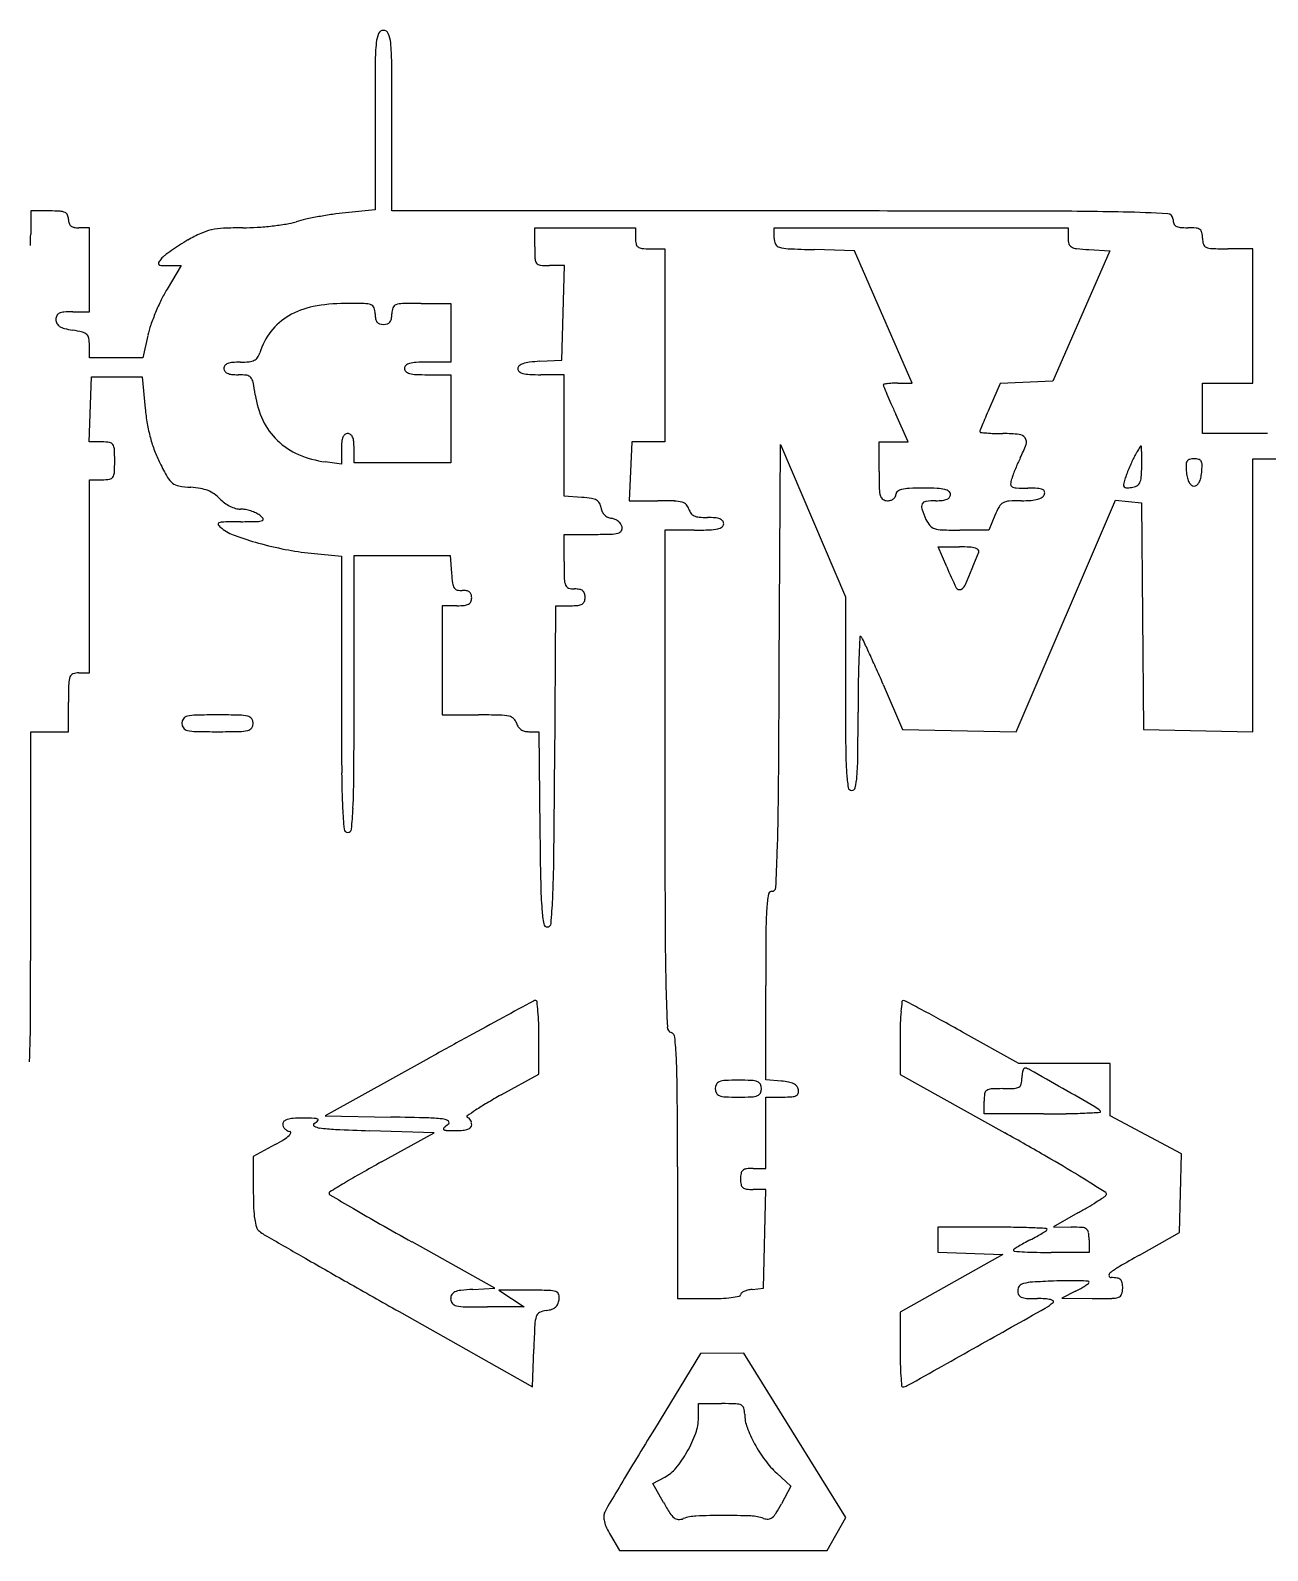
# Model space of a CAD drawing. Header units: millimetres. Extents: x -47.5 to 50.3, y -20.3 to 19.
# Drawn here: x -17.85 to 14.16, y -20.29 to 19.05 of the extents above; entities that cross this region are included whole.
import ezdxf

# ---------------------------------------------------------------- set-up
doc = ezdxf.new("R2010")
doc.units = ezdxf.units.MM

msp = doc.modelspace()

# ---------------------------------------------------------------- linework, layer by layer
for p, q in [((-8.93, 16.726), (-8.93, 14.404)), ((-8.495, 14.376), (-8.495, 16.712)), ((-17.351, 14.376), (-17.84, 14.376)), ((-17.84, 14.376), (-17.84, 13.778)), ((-8.93, 14.404), (-9.697, 14.328)), ((1.61, 14.376), (-8.495, 14.376)), ((-16.319, 13.941), (-16.59, 13.941)), ((-16.319, 11.768), (-16.319, 13.941)), ((-4.801, 13.452), (-4.801, 13.941)), ((-4.801, 13.941), (-2.193, 13.941)), ((-2.193, 13.941), (-2.193, 13.67)), ((1.392, 13.674), (1.392, 13.941)), ((1.392, 13.941), (8.998, 13.941)), ((8.998, 13.941), (8.998, 13.675)), ((-1.813, 13.398), (-1.433, 13.398)), ((-1.433, 13.398), (-1.433, 8.4)), ((3.476, 13.344), (2.434, 13.375)), ((9.536, 13.377), (10.074, 13.344)), ((13.779, 13.398), (13.127, 13.398)), ((13.779, 9.921), (13.779, 13.398)), ((4.963, 9.921), (3.476, 13.344)), ((10.074, 13.344), (8.604, 9.975)), ((-13.944, 12.963), (-14.311, 12.353)), ((-14.275, 12.963), (-13.944, 12.963)), ((-4.033, 12.963), (-4.417, 12.963)), ((-4.095, 10.519), (-4.033, 12.963)), ((-7.735, 11.986), (-6.974, 11.986)), ((-6.974, 11.986), (-6.974, 10.464)), ((-16.753, 11.768), (-16.319, 11.768)), ((-14.81, 11.158), (-14.941, 10.573)), ((-16.319, 10.573), (-16.319, 10.898)), ((-14.941, 10.573), (-16.319, 10.573)), ((-6.974, 10.464), (-7.572, 10.464)), ((-4.665, 10.486), (-4.095, 10.519)), ((-16.328, 8.4), (-16.264, 10.084)), ((-16.264, 10.084), (-14.96, 10.084)), ((-14.96, 10.084), (-14.879, 9.269)), ((-7.572, 10.138), (-6.974, 10.138)), ((-6.974, 10.138), (-6.974, 7.857)), ((-4.04, 10.138), (-4.638, 10.138)), ((-4.04, 7), (-4.04, 10.138)), ((4.59, 9.921), (4.963, 9.921)), ((7.243, 9.91), (6.98, 9.315)), ((8.604, 9.975), (7.243, 9.91)), ((12.475, 8.617), (12.475, 9.921)), ((12.475, 9.921), (13.779, 9.921)), ((4.86, 8.4), (4.539, 9.116)), ((-15.997, 8.4), (-16.328, 8.4)), ((-2.284, 8.4), (-2.356, 6.878)), ((-1.433, 8.4), (-2.284, 8.4)), ((1.527, 2.555), (1.555, 8.337)), ((1.555, 8.337), (3.239, 4.392)), ((4.109, 7.639), (4.109, 8.4)), ((4.109, 8.4), (4.86, 8.4)), ((14.159, 8.617), (12.475, 8.617)), ((-9.799, 7.828), (-10.218, 7.884)), ((-9.799, 8.223), (-9.799, 7.828)), ((-9.473, 7.857), (-9.473, 8.237)), ((13.779, 0.896), (13.779, 7.965)), ((13.779, 7.965), (14.54, 7.965)), ((-6.974, 7.857), (-9.473, 7.857)), ((-16.319, 2.424), (-16.319, 7.422)), ((-16.319, 7.422), (-15.993, 7.422)), ((-3.579, 6.966), (-4.04, 7)), ((-2.356, 6.878), (-1.613, 6.878)), ((7.652, 0.897), (10.228, 6.89)), ((10.228, 6.89), (10.9, 6.824)), ((10.9, 6.824), (10.949, 0.957)), ((7.104, 6.498), (6.945, 6.118)), ((-4.04, 5.303), (-4.04, 6.009)), ((-4.04, 6.009), (-3.272, 6.009)), ((-0.672, 6.118), (-1.433, 6.118)), ((-1.433, 6.118), (-1.433, -0.35)), ((6.945, 6.118), (6.196, 6.118)), ((-10.587, 5.522), (-9.799, 5.444)), ((5.858, 5.167), (5.638, 5.684)), ((5.638, 5.684), (6.189, 5.684)), ((-9.799, 5.444), (-9.799, 1.87)), ((-9.473, 1.881), (-9.473, 5.466)), ((-9.473, 5.466), (-6.987, 5.466)), ((-6.987, 5.466), (-6.953, 5.004)), ((3.239, 4.392), (3.239, 1.887)), ((-6.811, 4.162), (-7.191, 4.162)), ((-7.191, 4.162), (-7.191, 1.337)), ((-4.284, 0.006), (-4.255, 4.162)), ((-4.255, 4.162), (-3.876, 4.162)), ((-16.59, 2.424), (-16.319, 2.424)), ((4.215, 2.124), (4.717, 0.957)), ((-16.862, 0.903), (-16.862, 1.663)), ((-7.191, 1.337), (-6.258, 1.337)), ((-17.84, -3.769), (-17.84, 0.903)), ((-17.84, 0.903), (-16.862, 0.903)), ((-4.953, 0.903), (-4.696, 0.903)), ((-4.696, 0.903), (-4.667, -1.624)), ((4.717, 0.957), (7.652, 0.897)), ((10.949, 0.957), (13.779, 0.896)), ((1.175, -8.103), (1.175, -5.664)), ((-4.692, -7.955), (-4.692, -7.003)), ((4.652, -7.007), (4.652, -7.964)), ((7.723, -7.681), (6.269, -6.868)), ((-7.535, -7.545), (-10.218, -9.039)), ((10.085, -7.681), (7.723, -7.681)), ((10.086, -9.039), (10.085, -7.681)), ((-5.672, -8.497), (-4.692, -7.955)), ((1.582, -8.136), (1.175, -8.103)), ((4.652, -7.964), (7.364, -9.478)), ((1.175, -10.397), (1.175, -8.55)), ((1.175, -8.55), (1.618, -8.55)), ((-10.218, -9.039), (-8.525, -9.069)), ((6.825, -8.985), (6.825, -8.659)), ((8.364, -8.985), (6.825, -8.985)), ((11.936, -10.017), (10.086, -9.039)), ((-7.403, -9.474), (-9.063, -9.42)), ((-11.519, -9.779), (-12.081, -10.085)), ((-8.764, -10.227), (-7.403, -9.474)), ((-12.081, -10.085), (-12.081, -10.989)), ((11.878, -12.058), (11.936, -10.017)), ((-1.107, -10.355), (-1.107, -13.766)), ((0.849, -10.397), (1.175, -10.397)), ((1.182, -10.941), (0.852, -10.941)), ((1.121, -13.494), (1.182, -10.941)), ((9.25, -11.549), (8.618, -11.912)), ((7.042, -11.919), (5.63, -11.919)), ((5.63, -11.919), (5.63, -12.561)), ((8.618, -11.912), (9.08, -11.915)), ((10.845, -12.639), (11.878, -12.058)), ((-5.833, -13.494), (-7.975, -12.299)), ((5.63, -12.561), (7.314, -12.625)), ((9.541, -12.571), (8.564, -12.571)), ((9.541, -12.245), (9.541, -12.571)), ((7.314, -12.625), (4.652, -14.117)), ((-6.404, -13.527), (-5.833, -13.494)), ((-4.929, -13.549), (-5.725, -13.55)), ((-5.725, -13.55), (-5.073, -13.982)), ((-1.107, -13.766), (-0.292, -13.766)), ((0.822, -13.529), (1.121, -13.494)), ((9.188, -13.576), (8.835, -13.752)), ((8.835, -13.752), (9.623, -13.759)), ((-8.311, -14.099), (-4.855, -16.045)), ((-5.073, -13.982), (-6.023, -13.982)), ((4.652, -14.117), (4.652, -15.082)), ((-4.855, -16.045), (-4.824, -15.075)), ((-0.509, -15.187), (-1.704, -17.14)), ((0.612, -15.178), (-0.509, -15.187)), ((3.246, -19.429), (0.612, -15.178)), ((-0.563, -16.849), (-0.563, -16.482)), ((-0.563, -16.482), (0.034, -16.482)), ((-1.744, -18.545), (-1.436, -18.386)), ((1.464, -18.284), (1.829, -18.618)), ((-1.466, -19.044), (-1.744, -18.545)), ((1.829, -18.618), (1.584, -19.075)), ((2.765, -20.285), (3.246, -19.429)), ((-2.842, -19.885), (-2.606, -20.285)), ((-2.606, -20.285), (2.765, -20.285))]:
    msp.add_line(p, q)
for centre, radius, start, end in [((-8.158, 18.661), 0.746, 155.7786, 174.6535), ((-8.713, 18.911), 0.137, 90, 155.7786), ((-8.713, 18.911), 0.137, 24.0543, 90), ((-9.277, 18.659), 0.755, 5.3146, 24.0543), ((-3.054, 18.184), 5.872, 174.6535, 179.673), ((-14.44, 18.179), 5.94, 0.3246, 5.3145), ((252.284, 16.726), 261.214, -180.32703, -179.99999), ((-273.207, 16.712), 264.712, -0.00005, 0.3247), ((-17.351, 9.55), 4.826, 86.7998, 89.9999), ((-17.102, 13.994), 0.375, 66.0375, 86.7998), ((-17.002, 14.221), 0.127, 23.4294, 66.0375), ((-17.145, 14.159), 0.283, 0, 23.4294), ((-10.053, 11.064), 3.171, 102.2313, 106.8817), ((-8.657, 4.623), 9.761, 100.22, 102.2313), ((-8.52, 3.862), 10.534, 98.2335, 100.22), ((-8.978, 7.03), 7.334, 95.6276, 98.2336), ((1.612, -6001.222), 6015.598, 89.9363085, 90.0000214), ((8.183, -89.86), 104.232, 88.768, 89.93636), ((9.612, -23.44), 37.797, 87.0229, 88.7681), ((11.567, 14.159), 0.147, 0, 87.0229), ((-24.001, 13.778), 6.161, 357.2225, 360.0001), ((-16.521, 14.159), 0.341, 540, 557.3343), ((-16.714, 14.098), 0.138, 197.3343, 231.3401), ((-16.686, 14.134), 0.184, 231.3402, 259.7126), ((-16.59, 14.661), 0.72, 259.7127, 270), ((-11.839, 10.257), 3.882, 114.3394, 119.838), ((-12.86, 12.514), 1.405, 102.598, 114.3393), ((-12.754, 12.042), 1.889, 92.8971, 102.5979), ((-12.326, 3.586), 10.355, 90.1447, 92.8971), ((-12.368, 20.048), 6.106, 270.1447, 273.62), ((-12.481, 21.83), 7.892, 273.62, 276.4872), ((-12.397, 21.09), 7.147, 276.4871, 279.3981), ((-11.558, 16.021), 2.01, 279.3981, 286.8817), ((12.032, 14.159), 0.318, 180, 200.0583), ((11.851, 14.093), 0.125, 200.0584, 240.2551), ((11.92, 14.214), 0.264, 240.2551, 264.8411), ((12.095, 16.146), 2.204, 264.8411, 270), ((12.095, 11.447), 2.494, 85.0879, 89.9999), ((12.291, 13.728), 0.205, 54.4624, 85.0879), ((12.337, 13.792), 0.126, 11.6248, 54.4622), ((11.741, 13.67), 0.735, 0.0001, 11.6248), ((-11.193, 9.084), 5.221, 122.4103, 125.1721), ((-10.915, 8.646), 5.74, 119.8381, 122.4103), ((1.807, 13.452), 6.608, 180, 182.7549), ((-1.459, 13.67), 0.735, -179.9999, -168.3752), ((-2.055, 13.547), 0.126, -168.3752, -125.5378), ((-2.009, 13.611), 0.205, -125.5376, -94.9121), ((-1.813, 15.892), 2.494, -94.9121, -90.0001), ((1.736, 13.674), 0.343, 540, 566.7954), ((1.573, 13.591), 0.161, 206.7954, 253.9954), ((1.797, 14.372), 0.973, 253.9954, 267.4627), ((3.841, 60.514), 47.16, 267.4627, 268.2901), ((9.529, 13.675), 0.531, -180, -163.7778), ((9.149, 13.565), 0.136, -163.7779, -119.0539), ((9.258, 13.76), 0.359, -119.0538, -96.1919), ((9.948, 20.121), 6.757, -96.192, -93.4942), ((13.019, 13.67), 0.544, 539.9999, 556.6656), ((12.614, 13.548), 0.121, 196.6656, 247.3802), ((12.731, 13.828), 0.425, 247.3802, 268.317), ((13.127, 27.314), 13.916, 268.317, 270), ((-14.5, 13.02), 0.0371, -211.2709, -132.729), ((-13.838, 12.618), 0.812, 140.3099, 148.729), ((-14.461, 13.063), 0.0951, -132.7289, -92.6827), ((-14.023, 12.771), 0.572, 127.8436, 140.3099), ((-11.533, 9.567), 4.63, 125.172, 127.8437), ((-4.601, 13.144), 0.192, 182.7549, 218.1339), ((-4.648, 13.107), 0.133, 218.1339, 264.6409), ((-14.275, 17.027), 4.063, -92.6827, -90), ((-4.417, 15.565), 2.602, 264.6409, 270), ((-11.236, 10.502), 3.59, 148.945, 153.9656), ((-9.038, 9.428), 6.037, 153.9657, 157.3675), ((-10.123, 9.867), 2.075, 461.2893, 480.1563), ((-9.705, 7.775), 4.208, 450.1735, 461.2893), ((-9.644, -12.223), 24.206, 448.972, 450.1736), ((-9.22, 11.408), 0.571, 431.1296, 448.9721), ((-9.077, 11.829), 0.127, 379.5357, 431.1297), ((-9.4, 11.714), 0.47, 360.0001, 379.5356), ((-8.013, 11.714), 0.482, 520.9986, 540), ((-8.35, 11.83), 0.126, 469.6537, 520.9986), ((-8.21, 11.439), 0.541, 451.2832, 469.6538), ((-7.735, -9.779), 21.764, 450, 451.2832), ((-16.951, 11.565), 0.237, 514.7054, 540), ((-16.976, 11.565), 0.212, 180, 208.236), ((-17.047, 11.611), 0.13, 475.0819, 514.7052), ((-16.988, 11.559), 0.198, 208.2359, 237.873), ((-16.956, 11.415), 0.346, 454.1059, 475.0818), ((-16.753, 8.589), 3.179, 450.0001, 454.1059), ((-12.443, 10.629), 2.425, 160.7996, 167.3856), ((-9.254, 9.518), 5.802, 157.3676, 160.7996), ((-10.363, 10.281), 1.596, 480.1563, 502.1433), ((-8.21, 11.714), 0.72, -180, -169.7127), ((-8.738, 11.618), 0.184, -169.7126, -141.3402), ((-8.773, 11.59), 0.138, -141.3401, -107.3343), ((-8.713, 11.783), 0.341, -107.3344, -72.6657), ((-8.652, 11.59), 0.138, -72.6657, -38.6599), ((-8.688, 11.618), 0.184, -38.6598, -10.2874), ((-9.215, 11.714), 0.72, -10.2873, 0), ((-16.855, 11.77), 0.448, 237.8731, 255.767), ((-16.373, 13.672), 2.41, 255.7671, 260.915), ((-17.279, 8.004), 3.329, 76.4913, 80.9149), ((-16.562, 10.99), 0.258, 47.7934, 76.4914), ((-16.503, 11.055), 0.171, 9.5707, 47.7935), ((-17.435, 10.898), 1.116, 0, 9.5707), ((-10.25, 10.193), 1.74, 502.1433, 522.7514), ((-12.357, 10.847), 0.467, -34.1426, -17.2486), ((-12.725, 10.301), 0.116, 500.3104, 540), ((-12.721, 10.301), 0.121, 180, 216.6965), ((-12.687, 10.326), 0.163, 216.6964, 246.1095), ((-12.681, 10.265), 0.173, 470.8782, 500.3105), ((-12.576, 9.989), 0.469, 454.7809, 470.8781), ((-12.414, 8.053), 2.411, 450, 454.7809), ((-12.414, 12.93), 2.466, -90, -84.7508), ((-12.224, 10.859), 0.386, -84.7508, -64.0879), ((-12.15, 10.707), 0.217, -64.0878, -34.1427), ((-8.064, 10.301), 0.105, -227.7556, -132.2445), ((-7.983, 10.212), 0.226, 105.255, 132.2445), ((-7.831, 9.656), 0.802, 92.7775, 105.2551), ((-7.572, 4.303), 6.161, 89.9999, 92.7775), ((-5.139, 10.296), 0.0971, 490.2593, 540), ((-5.14, 10.296), 0.096, 180, 230.4913), ((-5.011, 10.146), 0.294, 468.435, 490.2592), ((-4.834, 9.614), 0.854, 456.7019, 468.435), ((-4.405, 5.958), 4.536, 453.295, 456.702), ((-12.6, 10.523), 0.378, 246.1095, 263.8055), ((-12.474, 11.689), 1.55, 263.8053, 270), ((-12.474, 8.42), 1.719, 82.5043, 90), ((-12.271, 9.961), 0.165, 40.6001, 82.5043), ((-12.35, 9.893), 0.268, 11.1856, 40.6), ((-18.259, 8.724), 6.292, 8.2036, 11.1856), ((-7.983, 10.391), 0.226, -132.2445, -105.255), ((-7.831, 10.947), 0.802, -105.2551, -92.7775), ((-7.572, 16.3), 6.161, -92.7775, -89.9999), ((-5.042, 10.414), 0.25, 230.4913, 255.2528), ((-4.888, 10.997), 0.852, 255.2529, 267.1402), ((-4.638, 16.009), 5.87, 267.1402, 270), ((4.235, 9.877), 0.0178, 459.6883, 540), ((4.301, 9.877), 0.0838, 180, 202.6633), ((53.137, 30.269), 53.006, 202.6633, 202.9087), ((4.547, 8.047), 1.874, 456.7614, 459.6883), ((4.52, 8.276), 1.643, 452.5503, 456.7613), ((4.59, 6.709), 3.212, 450, 452.5502), ((-9.723, 9.955), 2.332, 188.2036, 205.2538), ((22.491, 17.318), 19.735, 202.9088, 203.671), ((-9.571, 9.798), 5.334, -174.3103, -170.0335), ((36.746, 23.567), 35.3, 203.6711, 204.1643), ((18.269, 4.207), 12.39, 156.8231, 157.8436), ((26.457, 0.701), 21.297, 156.1428, 156.823), ((-10.673, 9.604), 4.216, -170.0336, -164.9315), ((-10.23, 9.716), 1.771, 205.2539, 226.2063), ((6.815, 8.668), 0.0982, 158.2809, 179.9999), ((6.737, 8.668), 0.0206, -180, -96.4912), ((29.649, -0.427), 24.677, 157.8436, 158.2809), ((-15.997, 6.965), 1.435, 82.0127, 89.9999), ((-15.815, 8.263), 0.124, 34.0592, 82.0126), ((-15.897, 8.207), 0.223, 2.7794, 34.0592), ((-11.086, 9.493), 3.788, -164.9315, -159.5435), ((-10.184, 9.763), 1.837, 226.2063, 246.7219), ((-7.89, 8.223), 1.91, 174.5192, 180), ((-9.376, 8.365), 0.417, 157.5577, 174.5192), ((-9.607, 8.461), 0.167, 128.043, 157.5577), ((-9.636, 8.498), 0.119, 89.9999, 128.0431), ((-9.636, 8.497), 0.12, 52.6802, 90), ((-9.663, 8.462), 0.164, 23.1986, 52.6802), ((-9.875, 8.371), 0.395, 5.8453, 23.1986), ((-11.185, 8.237), 1.711, 0, 5.8454), ((7.378, 14.301), 5.69, -96.4911, -94.8997), ((7.201, 12.241), 3.622, -94.8997, -91.8425), ((7.314, 15.743), 7.126, -91.8426, -90), ((7.314, 4.489), 4.128, 444.2086, 450), ((7.708, 8.377), 0.221, 395.4333, 444.2086), ((5.133, 9.324), 2.949, 333.0434, 340.389), ((7.736, 8.397), 0.186, 340.3889, 395.4334), ((13.796, 6.368), 3.5, 506.8538, 508.37), ((10.883, 8.27), 0.0211, 450, 506.8539), ((10.883, 8.279), 0.0127, 363.2358, 450), ((1.535, 7.75), 9.375, 362.3814, 363.2358), ((-22.003, 7.911), 6.337, -0.0001, 2.7793), ((-21.969, 7.911), 6.303, -2.7849, 0), ((-11.648, 9.284), 3.188, -159.5435, -153.412), ((-9.868, 10.5), 2.639, 246.7219, 262.3606), ((10.696, 6.495), 3.291, 153.0435, 155.5587), ((13.652, 6.49), 3.314, 513.0364, 515.5864), ((14.324, 6.148), 4.067, 511.211, 513.0364), ((12.733, 7.022), 2.252, 508.37, 511.211), ((6.608, 7.961), 4.298, 360.1597, 362.3814), ((2.399, 7.949), 8.507, 358.8269, 360.1598), ((12.245, 7.806), 0.194, 510.8404, 540.5098), ((12.165, 7.851), 0.102, 464.9626, 510.8404), ((12.258, 7.502), 0.463, 435.0373, 464.9627), ((12.351, 7.851), 0.102, 389.1596, 435.0374), ((12.271, 7.806), 0.194, 359.4902, 389.1596), ((-15.815, 7.558), 0.124, -81.7097, -33.6901), ((-15.901, 7.616), 0.227, -33.6901, -2.7849), ((-6.958, 11.631), 8.432, -153.412, -150.5388), ((-13.86, 7.732), 0.505, -150.5389, -128.1808), ((21.177, 7.639), 17.068, 180, 181.5087), ((9.316, 6.901), 1.86, 159.1253, 162.8563), ((12.22, 5.793), 4.969, 157.3334, 159.1253), ((12.473, 5.688), 5.243, 155.5588, 157.3333), ((12.331, 6.865), 1.949, 519.1593, 522.8399), ((15.275, 5.744), 5.1, 517.3647, 519.1594), ((15.517, 5.643), 5.362, 515.5864, 517.3646), ((10.491, 7.513), 0.4, 334.5925, 355.624), ((5.66, 7.883), 5.246, 355.624, 358.8269), ((14.257, 7.824), 2.206, 180.5098, 185.5073), ((13.205, 7.722), 1.149, 185.5073, 193.1354), ((11.311, 7.722), 1.149, 346.8646, 354.4927), ((10.259, 7.824), 2.206, 354.4927, 359.4902), ((-15.993, 8.779), 1.357, -90, -81.7097), ((-13.951, 7.617), 0.359, -128.1809, -99.595), ((-13.499, 10.29), 3.07, -99.5951, -93.7082), ((-13.844, 4.964), 2.268, 439.9577, 446.2918), ((-13.624, 6.205), 1.007, 428.3394, 439.9578), ((-13.546, 6.402), 0.795, 415.0233, 428.3395), ((4.875, 7.21), 0.761, 181.5088, 195.9454), ((4.644, 7.042), 0.1, 127.7475, 180), ((4.75, 6.905), 0.274, 102.9946, 127.7476), ((4.929, 6.129), 1.069, 92.1589, 102.9946), ((5.25, -2.384), 9.589, 90.0001, 92.1589), ((5.25, -2.384), 9.589, 87.8411, 89.9999), ((5.57, 6.129), 1.069, 77.0054, 87.8411), ((5.749, 6.905), 0.274, 52.2524, 77.0054), ((5.856, 7.042), 0.1, 0, 52.2525), ((8.137, 7.264), 0.627, 162.8562, 175.9247), ((7.584, 7.304), 0.0725, -184.0752, -120.3552), ((7.662, 7.436), 0.226, -120.355, -92.1303), ((7.955, 15.332), 8.127, -92.1304, -90), ((7.955, 2.042), 5.163, 447.1702, 450), ((8.19, 6.784), 0.415, 429.2558, 447.1702), ((8.307, 7.093), 0.085, 379.1016, 429.2559), ((8.278, 7.083), 0.115, 339.0063, 379.1014), ((10.507, 7.284), 0.0753, 528.7387, 578.5992), ((11.822, 7.022), 1.416, 522.8399, 528.7387), ((10.502, 7.281), 0.0693, 218.5991, 271.5097), ((10.472, 8.409), 1.198, 271.5098, 278.1506), ((10.578, 7.671), 0.453, 278.1506, 296.1175), ((10.705, 7.411), 0.163, 296.1175, 334.5925), ((12.5, 7.558), 0.425, 193.1355, 209.1597), ((12.321, 7.458), 0.221, 209.1595, 232.4835), ((12.258, 7.376), 0.117, 232.4837, 307.5164), ((12.195, 7.458), 0.221, 307.5165, 330.8405), ((12.016, 7.558), 0.425, 330.8403, 346.8645), ((-13.625, 6.289), 0.933, 403.2119, 415.0234), ((-12.339, 7.498), 0.832, -136.7881, -125.8884), ((-12.24, 7.634), 1.001, -125.8884, -116.3987), ((-12.281, 7.551), 0.908, -116.3988, -106.5086), ((-3.811, 3.759), 3.216, 81.4701, 85.8617), ((-3.394, 6.537), 0.406, 61.3129, 81.4701), ((-3.29, 6.728), 0.189, 28.2014, 61.3129), ((-3.448, 6.643), 0.368, 8.1006, 28.2014), ((-2.733, 6.745), 0.354, 188.1006, 205.2399), ((-1.608, -6.197), 13.076, 448.1605, 450.0189), ((-1.217, 5.992), 0.88, 434.827, 448.1605), ((-1.049, 6.611), 0.239, 403.7433, 434.827), ((-1.065, 6.595), 0.261, 374.655, 403.7433), ((4.293, 7.044), 0.155, 195.9454, 237.581), ((4.326, 7.096), 0.217, 237.581, 270.0001), ((4.326, 7.172), 0.294, 270, 286.5444), ((4.346, 7.105), 0.223, 286.5443, 306.8698), ((4.375, 7.066), 0.175, 306.8699, 330.1978), ((4.417, 7.042), 0.126, 330.1977, 360), ((5.364, 6.72), 0.16, 512.2835, 559.0921), ((5.335, 6.735), 0.128, 457.4378, 512.2835), ((5.576, 4.894), 1.984, 450, 457.4378), ((5.576, 8.59), 1.711, -90, -84.1546), ((5.71, 7.281), 0.395, -84.1547, -66.8014), ((5.801, 7.069), 0.164, -66.8014, -37.3198), ((5.836, 7.042), 0.12, -37.3198, 0), ((9.017, 5.699), 2.073, 150.4078, 157.3236), ((7.444, 6.592), 0.265, 118.8934, 150.4078), ((7.491, 6.506), 0.363, 93.6661, 118.8933), ((7.793, 1.801), 5.078, 90, 93.6661), ((7.793, 10.266), 3.387, 270, 274.1718), ((7.974, 7.783), 0.898, 274.1718, 285.3745), ((8.102, 7.317), 0.414, 285.3745, 302.6193), ((8.243, 7.096), 0.152, 302.6194, 339.0064), ((-12.961, 6.274), 0.032, -250.8859, -143.2513), ((-12.832, 5.902), 0.426, 91.4264, 109.1142), ((-12.125, -22.491), 28.828, 90.5607, 91.4263), ((-12.409, 7.119), 0.458, -106.5086, -90), ((-12.409, 5.984), 0.678, 439.3674, 450), ((-12.673, 33.517), 27.182, 270.5606, 271.4664), ((-12.496, 5.52), 1.149, 432.2101, 439.3675), ((-12.488, 5.546), 1.123, 424.9972, 432.2102), ((-12.251, 6.053), 0.562, 412.8975, 424.997), ((-11.989, 6.794), 0.451, 271.4663, 288.5726), ((-12.14, 6.2), 0.379, 394.7499, 412.8976), ((-11.855, 6.397), 0.0324, 288.5725, 394.7499), ((-2.786, 6.72), 0.295, 205.24, 224.8827), ((-2.787, 6.719), 0.294, 224.8827, 244.5659), ((-2.763, 6.769), 0.349, 244.566, 261.8619), ((-2.861, 6.083), 0.344, 65.6423, 81.862), ((-2.877, 6.049), 0.381, 50.6238, 65.6424), ((-2.85, 6.082), 0.339, 34.6936, 50.6239), ((-0.508, 6.741), 0.314, -165.345, -143.8081), ((-0.594, 6.678), 0.207, -143.8082, -114.4127), ((-0.511, 6.862), 0.41, -114.4126, -95.2764), ((-0.334, 8.782), 2.337, -95.2764, -90), ((-0.334, 4.119), 2.325, 445.1155, 450), ((-0.175, 5.978), 0.46, 428.8803, 445.1155), ((-0.071, 6.246), 0.172, 399.4212, 428.8803), ((-0.028, 6.281), 0.117, 360, 399.4212), ((8.158, 7.687), 3.117, 199.0921, 204.4954), ((5.917, 6.666), 0.654, 204.4955, 220.6711), ((-12.626, 6.524), 0.449, -143.2512, -127.0819), ((-12.095, 7.227), 1.331, -127.0819, -110.0422), ((-9.78, 13.573), 8.086, -110.0423, -105.5536), ((-3.272, 23.066), 17.057, -90, -88.5246), ((-2.855, 6.863), 0.848, -88.5246, -75.4445), ((-2.677, 6.178), 0.14, -75.4444, -33.0812), ((-2.733, 6.163), 0.197, 10.7907, 34.6936), ((-2.671, 6.175), 0.134, -33.0812, 10.7909), ((-0.672, 17.729), 11.611, 270, 271.9377), ((-0.321, 7.342), 1.218, 271.9376, 282.0947), ((-0.129, 6.446), 0.302, 282.0948, 305.7034), ((-0.01, 6.281), 0.0985, 305.7034, 360), ((5.621, 6.412), 0.265, 220.6711, 252.4446), ((5.767, 6.872), 0.747, 252.4445, 268.1362), ((6.196, 20.066), 13.948, 268.1361, 270), ((-9.565, 14.345), 8.887, -105.5536, -100.9722), ((-9.864, 12.804), 7.317, -100.9721, -95.6716), ((6.189, 0.627), 5.057, 447.0657, 450), ((-46.771, 26.813), 57.531, 337.40999, 338.30678), ((6.411, 4.957), 0.721, 434.7158, 447.0655), ((6.559, 5.499), 0.159, 403.8544, 434.7158), ((6.632, 5.569), 0.0577, 338.3068, 403.8543), ((13.554, 5.303), 17.595, 180, 181.4592), ((17.274, 10.042), 12.413, 203.1204, 205.8512), ((-2.816, 5.304), 4.148, -175.8617, -172.2727), ((-6.621, 4.787), 0.308, -172.2728, -148.2338), ((-3.554, 4.867), 0.481, 181.4592, 201.0375), ((-6.774, 4.693), 0.128, -148.2338, -104.6395), ((-6.698, 4.985), 0.43, -104.6395, -86.9538), ((-6.647, 4.026), 0.53, 440.9885, 453.0462), ((-6.59, 4.388), 0.164, 412.1249, 440.9885), ((-6.569, 4.415), 0.13, 378.6025, 412.1251), ((-6.68, 4.366), 0.249, 336.5474, 360), ((-6.716, 4.366), 0.285, 360, 378.6026), ((-3.888, 4.739), 0.124, 201.0375, 252.1779), ((-3.769, 5.108), 0.512, 252.1779, 270), ((-3.769, 3.877), 0.72, 79.7127, 90), ((-3.673, 4.405), 0.184, 51.3402, 79.7126), ((-3.645, 4.44), 0.138, 17.3343, 51.3401), ((-3.815, 4.38), 0.318, -20.021, 0), ((-3.838, 4.38), 0.341, 0, 17.3343), ((6.185, 4.669), 0.0911, 205.8512, 294.677), ((6.122, 4.807), 0.243, 294.6771, 337.41), ((-6.811, 6.259), 2.097, 270, 275.2817), ((-6.645, 4.458), 0.288, 275.2817, 298.1116), ((-6.57, 4.318), 0.129, 298.1115, 336.5476), ((-3.876, 6.343), 2.18, -90, -84.8064), ((-3.703, 4.433), 0.263, -84.8064, -60.1711), ((-3.634, 4.314), 0.125, -60.1712, -20.0209), ((68.041, 0.384), 64.5, 537.36211, 537.83514), ((3.627, 3.352), 0.0175, 405, 537.362), ((3.483, 3.208), 0.221, 385.3234, 405), ((-40.626, -17.664), 49.019, 384.8932, 385.3233), ((30.038, 1.821), 26.47, 537.8351, 539.2166), ((-19.295, -7.766), 25.503, 383.9231, 384.8932), ((-16.706, 2.278), 0.126, 469.0014, 520.3463), ((-16.59, 1.942), 0.482, 450, 469.0014), ((-1093.694, 7.881), 1095.234, -0.450731, -0.278615), ((-35.721, -15.053), 43.474, 383.2725, 383.9231), ((4.902, 1.663), 21.764, 538.7168, 540), ((-16.315, 2.139), 0.541, 520.3462, 538.7168), ((60.087, 1.41), 56.521, 539.2166, 540), ((398.479, 1.869), 408.278, -180.00003, -179.71561), ((-420.367, 1.88), 410.894, -0.28345, 0.00005), ((192.916, 1.887), 189.677, -180, -179.57555), ((-13.735, 1.12), 0.193, -217.5663, -142.4337), ((-13.744, 1.126), 0.182, 103.2405, 142.4338), ((-13.542, 0.267), 1.065, 91.1193, 103.2405), ((-13.005, -27.22), 28.557, 90, 91.1193), ((-13.005, -27.22), 28.557, 88.8807, 90), ((-12.467, 0.267), 1.065, 76.7595, 88.8807), ((-12.265, 1.126), 0.182, 37.5662, 76.7595), ((-12.274, 1.12), 0.193, -37.5663, 37.5663), ((-6.258, -23.313), 24.65, 448.7226, 450), ((-5.736, 0.069), 1.263, 437.6265, 448.7227), ((-5.526, 1.028), 0.281, 408.0868, 437.6265), ((-5.497, 1.06), 0.238, 374.655, 408.0867), ((-115.473, 1.41), 119.038, -0.54293, 0.00001), ((-13.744, 1.114), 0.182, -142.4338, -103.2405), ((-13.542, 1.973), 1.065, -103.2405, -91.1193), ((-13.005, 29.46), 28.557, -91.1193, -90), ((-13.005, 29.46), 28.557, -90, -88.8807), ((-12.467, 1.973), 1.065, -88.8807, -76.7595), ((-12.265, 1.114), 0.182, -76.7595, -37.5662), ((-4.968, 1.198), 0.31, -165.345, -146.5346), ((-5.014, 1.168), 0.254, -146.5346, -124.7038), ((-4.996, 1.193), 0.285, -124.7038, -104.3051), ((-4.953, 1.361), 0.458, -104.3051, -90), ((14.639, 0.566), 11.395, -179.5756, -176.2776), ((-555.735, 3.782), 551.464, -0.63707, -0.3923), ((-4.016, 0.354), 7.576, -4.5942, -0.5429), ((12.998, -0.044), 22.793, -179.7156, -177.3895), ((-32.407, -0.039), 22.929, -2.6026, -0.2834), ((1370.723, -0.35), 1372.156, -179.999971, -179.84596), ((6.976, 0.067), 3.715, -176.2777, -170.5797), ((1.392, -0.081), 2.151, -12.5026, -4.5943), ((-58.09, -0.266), 59.598, -1.88376, -0.45069), ((3.402, -0.525), 0.093, -170.5797, -90), ((3.402, -0.527), 0.0917, -90, -12.5027), ((0.07, -0.633), 9.851, -177.3895, -174.2597), ((-19.429, -0.629), 9.938, -5.7154, -2.6026), ((-9.636, -1.609), 0.0959, -174.2598, -90), ((-9.636, -1.609), 0.0959, -90.0001, -5.7154), ((182.321, 0.535), 187.001, -179.33854, -178.90699), ((-35.13, -2.007), 30.827, -2.6373, -0.6371), ((-40.079, -0.858), 41.577, -3.1353, -1.8837), ((7.064, -2.808), 11.712, -178.907, -175.6503), ((1.337, -3.127), 0.0992, -90, -3.1352), ((-19.874, -2.709), 15.555, -4.9834, -2.6374), ((4.77, -3.899), 3.574, 530.3981, 536.198), ((1.337, -3.318), 0.0922, 450, 530.3982), ((-737.26, -3.77), 719.421, -0.212203, 0.00002), ((-0.638, -3.394), 3.988, -175.6503, -170.2167), ((12.108, -4.387), 10.928, 536.1979, 539.5589), ((-4.475, -4.056), 0.0938, -170.2167, -90), ((-4.475, -4.052), 0.0976, -90, -4.9835), ((73.837, -3.836), 75.265, -179.84589, -178.5705), ((178.033, -5.664), 176.858, 539.55885, 540.00003), ((54.373, -4.322), 55.795, -178.5705, -177.5132), ((339.793, -645.187), 726.114, 118.33441, 118.404769), ((-4.773, -6.178), 0.127, 90, 118.3345), ((-4.773, -6.084), 0.0324, 6.3883, 89.9999), ((-13.986, -7.115), 9.303, 4.8363, 6.3883), ((13.751, -7.108), 9.109, 173.5308, 175.1175), ((4.733, -6.085), 0.032, 88.4612, 173.5309), ((4.73, -6.188), 0.135, 62.2644, 88.4611), ((-54.484, -118.804), 127.369, 62.04787, 62.26445), ((-56.406, -6.291), 38.562, -1.9979, -0.2122), ((56.588, -121.514), 130.768, 118.40474, 118.84592), ((-10.54, -6.824), 5.845, 1.8185, 4.8362), ((-16.193, -7.003), 11.501, 0, 1.8185), ((16.115, -7.007), 11.463, -181.832, -180), ((10.454, -6.826), 5.799, 175.1175, 178.168), ((-14.345, -43.16), 41.735, 61.2871, 62.0478), ((-30.715, -73.044), 75.809, 60.80052, 61.28707), ((112.805, -223.579), 247.29, 118.84589, 119.11976), ((-1.214, -6.736), 0.156, -177.5132, -110.9937), ((-1.323, -7.019), 0.148, 365.846, 429.0064), ((-10.846, -7.994), 9.721, 362.6864, 365.846), ((-22.978, -8.564), 21.866, 360.3154, 362.6864), ((8.063, -7.947), 0.248, 508.0278, 522.6107), ((7.88, -7.833), 0.0317, 442.0165, 508.0277), ((7.835, -8.157), 0.36, 420.455, 442.0167), ((-122.812, -238.652), 265.306, 420.24442, 420.45504), ((0.123, -8.333), 0.252, 512.979, 567.0211), ((0.019, -8.28), 0.135, 469.9831, 512.9789), ((0.148, -8.633), 0.511, 452.2441, 469.9831), ((0.469, -16.829), 8.714, 447.7559, 452.2441), ((0.79, -8.633), 0.511, 430.0169, 447.7559), ((0.918, -8.28), 0.135, 387.0211, 430.0169), ((0.814, -8.333), 0.252, 332.979, 387.0211), ((1.44, -9.847), 1.717, 78.9312, 85.2583), ((1.672, -8.657), 0.504, 63.1688, 78.9312), ((1.781, -8.442), 0.263, 40.0809, 63.1688), ((7.669, -8.187), 0.119, -60.9454, -13.429), ((7.145, -8.061), 0.658, -13.429, 0), ((8.711, -8.061), 0.908, 533.4709, 539.9999), ((8.266, -8.01), 0.46, 522.6107, 533.4709), ((1.492, -21.445), 14.798, 478.9541, 480.5952), ((-348.408, -10.355), 347.301, 360, 360.31536), ((0.019, -8.386), 0.135, 207.0211, 250.0169), ((0.148, -8.033), 0.511, 250.0169, 267.7559), ((0.469, 0.163), 8.714, 267.7559, 272.2441), ((0.79, -8.033), 0.511, 272.2441, 289.9831), ((0.918, -8.386), 0.135, 289.9831, 332.9789), ((1.618, -4.687), 3.863, -90.0001, -86.5209), ((1.833, -8.224), 0.32, -86.5209, -64.9343), ((1.927, -8.427), 0.0956, -64.9344, -17.072), ((1.836, -8.396), 0.191, 10.7309, 40.0811), ((1.83, -8.397), 0.198, -17.0721, 10.7309), ((8.182, -8.659), 1.357, 531.7097, 540), ((6.962, -8.481), 0.124, 483.6901, 531.7097), ((7.019, -8.567), 0.227, 452.7849, 483.6901), ((7.314, -14.636), 6.303, 450, 452.7849), ((7.314, -2.598), 5.735, -90, -87.0898), ((7.591, -8.046), 0.28, -87.0898, -60.9454), ((-84.822, -172.199), 188.76, 419.95431, 420.24445), ((-6.534, -9.056), 0.0203, 485.8253, 611.5651), ((-2.525, -14.61), 6.871, 483.6389, 485.8252), ((-2.743, -14.282), 6.476, 480.5952, 483.6388), ((8.364, 25.915), 34.9, 270, 270.9615), ((8.68, 7.088), 16.07, 270.9614, 272.6785), ((7.987, 21.908), 30.906, 272.6785, 273.4082), ((9.332, -9.419), 0.711, 405, 419.9543), ((9.823, -8.928), 0.0162, 273.4083, 405.0001), ((-11.224, -9.249), 0.0961, 132.2013, 180), ((-11.174, -9.249), 0.146, -180, -155.0004), ((-11.11, -9.219), 0.217, -155.0005, -136.3589), ((-11.141, -9.34), 0.219, 106.3807, 132.2014), ((-11.091, -9.2), 0.244, -136.359, -118.8376), ((-11.094, -9.206), 0.237, -118.8376, -100.9645), ((-11.012, -9.78), 0.678, 93.2223, 106.3808), ((-11.145, -9.472), 0.0334, 347.0909, 439.0356), ((-10.829, -13.024), 3.927, 89.6332, 93.2222), ((-10.902, -24.357), 15.26, 88.499, 89.6332), ((-10.485, -9.266), 0.0393, 481.3747, 597.9153), ((-10.319, -9.002), 0.352, 237.9154, 262.6197), ((-10.861, -8.65), 0.683, -58.6254, -48.4122), ((-10.508, -9.331), 0.229, 65.556, 88.4989), ((-10.423, -9.143), 0.023, -48.4122, 65.556), ((-9.747, -4.583), 4.807, 262.6197, 267.5159), ((-6.317, 74.48), 83.945, 267.51594, 268.12534), ((-10.545, -123.052), 114.001, 448.4885, 448.98445), ((-7.642, -13.041), 3.951, 442.8386, 448.4885), ((-7.137, -9.37), 0.0253, -228.0156, -128.6233), ((-5.979, -10.656), 1.756, 127.1196, 131.9845), ((-7.09, -9.311), 0.0999, -128.6233, -91.7192), ((-7.175, -9.32), 0.201, 405.4353, 442.8386), ((-6.738, 2.428), 11.845, -91.7192, -90.486), ((-7.07, -9.214), 0.0525, 307.1197, 405.4353), ((-6.821, -7.412), 2.005, -90.4859, -85.1975), ((-6.693, -8.938), 0.473, -85.1977, -69.731), ((-6.576, -9.18), 0.111, 45.9736, 71.565), ((-6.594, -9.208), 0.185, -69.731, -42.7752), ((-6.643, -9.25), 0.208, 29.9764, 45.9737), ((-6.674, -9.268), 0.244, 15.1896, 29.9763), ((-6.531, -9.266), 0.1, -42.7752, 0), ((-6.666, -9.266), 0.235, 0, 15.1897), ((-14.065, -5.101), 5.327, 298.5507, 301.428), ((-11.775, -8.848), 0.935, 301.4279, 311.8579), ((-11.235, -9.451), 0.125, 311.858, 347.0908), ((-35.349, -85.971), 87.61, 420.0059, 420.8211), ((-8.577, -39.589), 34.056, 418.3551, 420.0059), ((2.223, -30.674), 23.209, 479.7269, 480.9817), ((12.715, -49.05), 44.368, 478.9543, 479.7269), ((1.283, -10.669), 0.76, 529.082, 540), ((0.669, -10.551), 0.135, 489.8056, 529.0821), ((0.695, -10.581), 0.175, 456.8969, 489.8055), ((0.849, -11.857), 1.46, 449.9999, 456.897), ((-34.518, -81.682), 83.501, 417.80482, 418.35509), ((-0.476, -10.989), 11.604, -180, -177.8585), ((-10.081, -11.039), 0.04, 481.2863, 543.4843), ((33.036, -81.994), 83.068, 480.98175, 481.28633), ((1.282, -10.669), 0.759, 180, 190.9574), ((0.668, -10.788), 0.134, 190.9574, 230.4907), ((0.695, -10.755), 0.176, 230.4906, 263.2634), ((0.852, -9.426), 1.515, 263.2635, 270), ((-10.075, -11.039), 0.0464, 183.4844, 239.5213), ((166.582, 289.121), 348.334, 239.52131, 239.63751), ((1.342, 2.235), 15.892, 299.841, 300.8822), ((3.715, -1.732), 11.27, 300.8821, 302.2293), ((3.187, -0.895), 12.259, 302.2293, 303.265), ((9.676, -10.787), 0.428, 303.265, 314.9999), ((9.948, -11.058), 0.0447, 315.0001, 417.8049), ((-9.472, -11.325), 2.602, -177.8586, -171.3623), ((-10.838, -11.532), 1.221, -171.3623, -161.8047), ((21.529, 41.513), 61.366, 239.63756, 240.38401), ((-11.772, -11.839), 0.238, -161.8046, -129.6902), ((-11.336, -11.315), 0.92, -129.6902, -119.9796), ((354.355, 622.605), 732.756, -119.979496, -119.889428), ((49.625, 90.938), 118.219, 240.38402, 240.84101), ((7.042, -51.077), 39.159, 89.2075, 90), ((7.31, -31.707), 19.787, 87.8868, 89.2076), ((5.61, -7.52), 5.304, -62.971, -60.932), ((5.307, -86.005), 74.121, 87.58157, 87.88684), ((6.743, -9.559), 2.972, -60.932, -57.7857), ((6.094, -8.528), 4.19, -57.7858, -55.9478), ((8.434, -11.971), 0.0212, 0, 87.5816), ((8.421, -11.971), 0.0344, -55.9478, 0), ((9.043, -17.036), 5.12, 446.4014, 449.5919), ((9.351, -12.139), 0.214, 414.5108, 446.4014), ((9.402, -12.068), 0.127, 368.1035, 414.5109), ((8.164, -12.245), 1.377, 360, 368.1035), ((7.62, -12.518), 0.0344, 484.0522, 540), ((7.607, -12.518), 0.0211, 180, 266.3176), ((9.947, -15.961), 4.19, 482.2142, 484.0522), ((9.167, 11.717), 24.307, 266.3176, 266.9492), ((9.297, -14.931), 2.972, 479.068, 482.2143), ((10.431, -16.969), 5.304, 477.029, 479.068), ((8.378, -3.072), 9.497, 266.9492, 268.855), ((8.564, 6.194), 18.765, 268.855, 270), ((113.356, 203.316), 249.141, -119.88935, -119.58454), ((11.327, -14.666), 1.998, 480.3634, 488.4381), ((27.709, -42.631), 34.408, 479.3486, 480.3634), ((210.604, 374.611), 446.116, -119.58455, -119.38745), ((8.149, -14.52), 1.184, 453.4278, 464.8226), ((9.561, -38.099), 24.805, 452.1788, 453.4278), ((9.156, -27.453), 14.151, 450.7441, 452.1788), ((9.065, -20.434), 7.131, 448.3483, 450.7441), ((8.857, -27.657), 14.358, 447.3564, 448.3483), ((8.434, -11.941), 1.799, 303.9069, 307.3489), ((9.518, -13.339), 0.0239, 359.7649, 447.3565), ((9.501, -13.338), 0.0408, 307.3491, 359.7649), ((10.132, -13.161), 0.0763, 488.438, 551.2876), ((10.112, -13.165), 0.0561, 191.2877, 269.6761), ((10.106, -14.284), 1.063, 81.226, 89.676), ((10.243, -13.395), 0.164, 47.5493, 81.226), ((10.257, -13.38), 0.143, 10.708, 47.5494), ((9.652, -13.494), 0.759, 0, 10.7079), ((-6.747, -13.771), 0.227, 511.072, 540.0001), ((-6.807, -13.738), 0.158, 473.1985, 511.072), ((-6.659, -14.083), 0.534, 456.034, 473.1986), ((-6.028, -20.059), 6.543, 453.295, 456.0341), ((-4.907, -38.699), 25.15, 88.904, 90.0515), ((-4.437, -14.166), 0.612, 72.2299, 88.904), ((-4.284, -13.687), 0.109, 16.8348, 72.23), ((-4.486, -13.748), 0.32, -8.0833, 16.8348), ((-0.292, -7.079), 6.687, -90, -87.3219), ((-0.139, -10.336), 3.426, -87.3219, -82.9045), ((-0.177, -10.035), 3.73, -82.9045, -79.7048), ((0.482, -13.664), 0.0408, -79.7047, 0.0001), ((0.575, -13.664), 0.0521, 487.425, 540), ((0.755, -13.899), 0.347, 474.4439, 487.4251), ((0.839, -14.085), 0.552, 463.8186, 474.4439), ((0.927, -14.441), 0.919, 456.5637, 463.8186), ((7.866, -13.556), 0.172, 498.9517, 540), ((7.936, -13.556), 0.242, 180, 206.3261), ((7.838, -13.605), 0.132, 206.3261, 247.7114), ((7.902, -13.588), 0.22, 464.8226, 498.9517), ((7.948, -13.337), 0.422, 247.7113, 266.9797), ((8.205, -8.461), 5.305, 266.9797, 269.9999), ((8.205, -17.063), 3.298, 86.4966, 90.0001), ((7.883, -10.953), 2.93, 296.4588, 299.4547), ((8.475, -12.001), 1.727, 299.4547, 303.9069), ((9.839, 10.782), 24.542, -90.5054, -89.3177), ((10.125, -13.191), 0.567, -89.3177, -71.4274), ((10.265, -13.61), 0.125, -71.4274, -19.4172), ((9.938, -13.494), 0.473, -19.4172, 0), ((-6.799, -13.771), 0.176, 540, 580.4041), ((-6.782, -13.758), 0.197, 220.4041, 257.4918), ((-6.572, -12.808), 1.17, 257.4917, 268.9466), ((-6.046, 15.797), 29.779, 268.9467, 270.0431), ((-4.596, -14.277), 0.172, 476.4084, 522.0108), ((-4.438, -14.595), 0.527, 456.5779, 476.4085), ((-4.581, -13.35), 0.726, -83.4221, -72.2969), ((-4.447, -13.772), 0.283, -72.297, -49.801), ((-4.416, -13.809), 0.235, -49.8009, -24.5966), ((-4.578, -13.735), 0.413, -24.5967, -8.0833), ((-513.484, 912.014), 1062.965, -60.70394, -60.595078), ((8.357, -14.588), 0.818, 76.619, 86.4966), ((7.895, -13.099), 1.047, -60.5951, -46.8014), ((8.507, -13.954), 0.166, 51.4126, 76.6189), ((8.595, -13.844), 0.0254, -46.8015, 51.4126), ((34.102, -16.326), 38.947, 537.2187, 538.1604), ((-3.987, -14.475), 0.813, 522.0107, 537.2187), ((18.975, -15.082), 14.323, -180, -178.5191), ((-1064.381, 1893.852), 2188.796, -60.758167, -60.70385), ((11.916, -15.265), 7.262, -178.5192, -176.0574), ((18.894, -14.784), 14.256, -176.0574, -175.013), ((4.718, -16.021), 0.0269, -175.0129, -89.9999), ((4.718, -15.8), 0.247, -90, -60.7581), ((0.034, -27.34), 10.858, 448.0403, 450), ((0.393, -16.853), 0.364, 425.2131, 448.0403), ((-1.722, -16.849), 1.158, -20.1124, 0), ((0.496, -16.63), 0.119, 374.9057, 425.213), ((0.015, -16.758), 0.617, 360, 374.9057), ((1.593, -16.758), 0.961, -180, -159.5494), ((175.347, -125.53), 207.595, 148.52509, 148.77146), ((-3.611, -16.157), 3.171, -29.5987, -20.1125), ((3.786, -15.94), 3.302, -159.5494, -151.3919), ((4.06, -15.79), 3.614, -151.3919, -143.3882), ((105.269, -83.042), 125.643, 148.77149, 149.13039), ((-3.57, -16.18), 3.123, -39.0733, -29.5987), ((3.081, -16.518), 2.395, -143.3882, -132.4919), ((-1.858, -17.57), 0.918, -62.6556, -39.0733), ((184.557, -130.438), 218.017, 149.13044, 149.30622), ((-1.692, -19.878), 1.424, 149.3062, 155.5593), ((3.52, -16.257), 5.712, 209.2013, 212.3538), ((-2.095, -17.096), 4.177, 327.9548, 331.7289), ((-2.736, -19.404), 0.278, 155.5593, 179.3021), ((-2.476, -19.407), 0.538, -180.6979, -166.1965), ((-2.146, -19.326), 0.878, -166.1964, -155.0881), ((-0.872, -19.039), 0.513, 212.3539, 230.8169), ((-1.079, -19.293), 0.185, 230.8169, 266.763), ((-1.07, -19.147), 0.332, 266.763, 290.0337), ((-0.581, -20.489), 1.097, 92.4771, 110.0336), ((0.128, -36.879), 17.503, 90.1494, 92.4771), ((0.128, -36.94), 17.563, 87.8294, 90.1493), ((0.753, -20.472), 1.083, 70.1339, 87.8294), ((1.219, -19.182), 0.288, 250.1338, 274.7531), ((1.227, -19.286), 0.184, 274.7532, 309.2426), ((1.044, -19.061), 0.474, 309.2427, 327.9548), ((-0.964, -18.777), 2.181, -155.0882, -149.4588)]:
    msp.add_arc(centre, radius, start, end)

doc.saveas('drawing.dxf')
